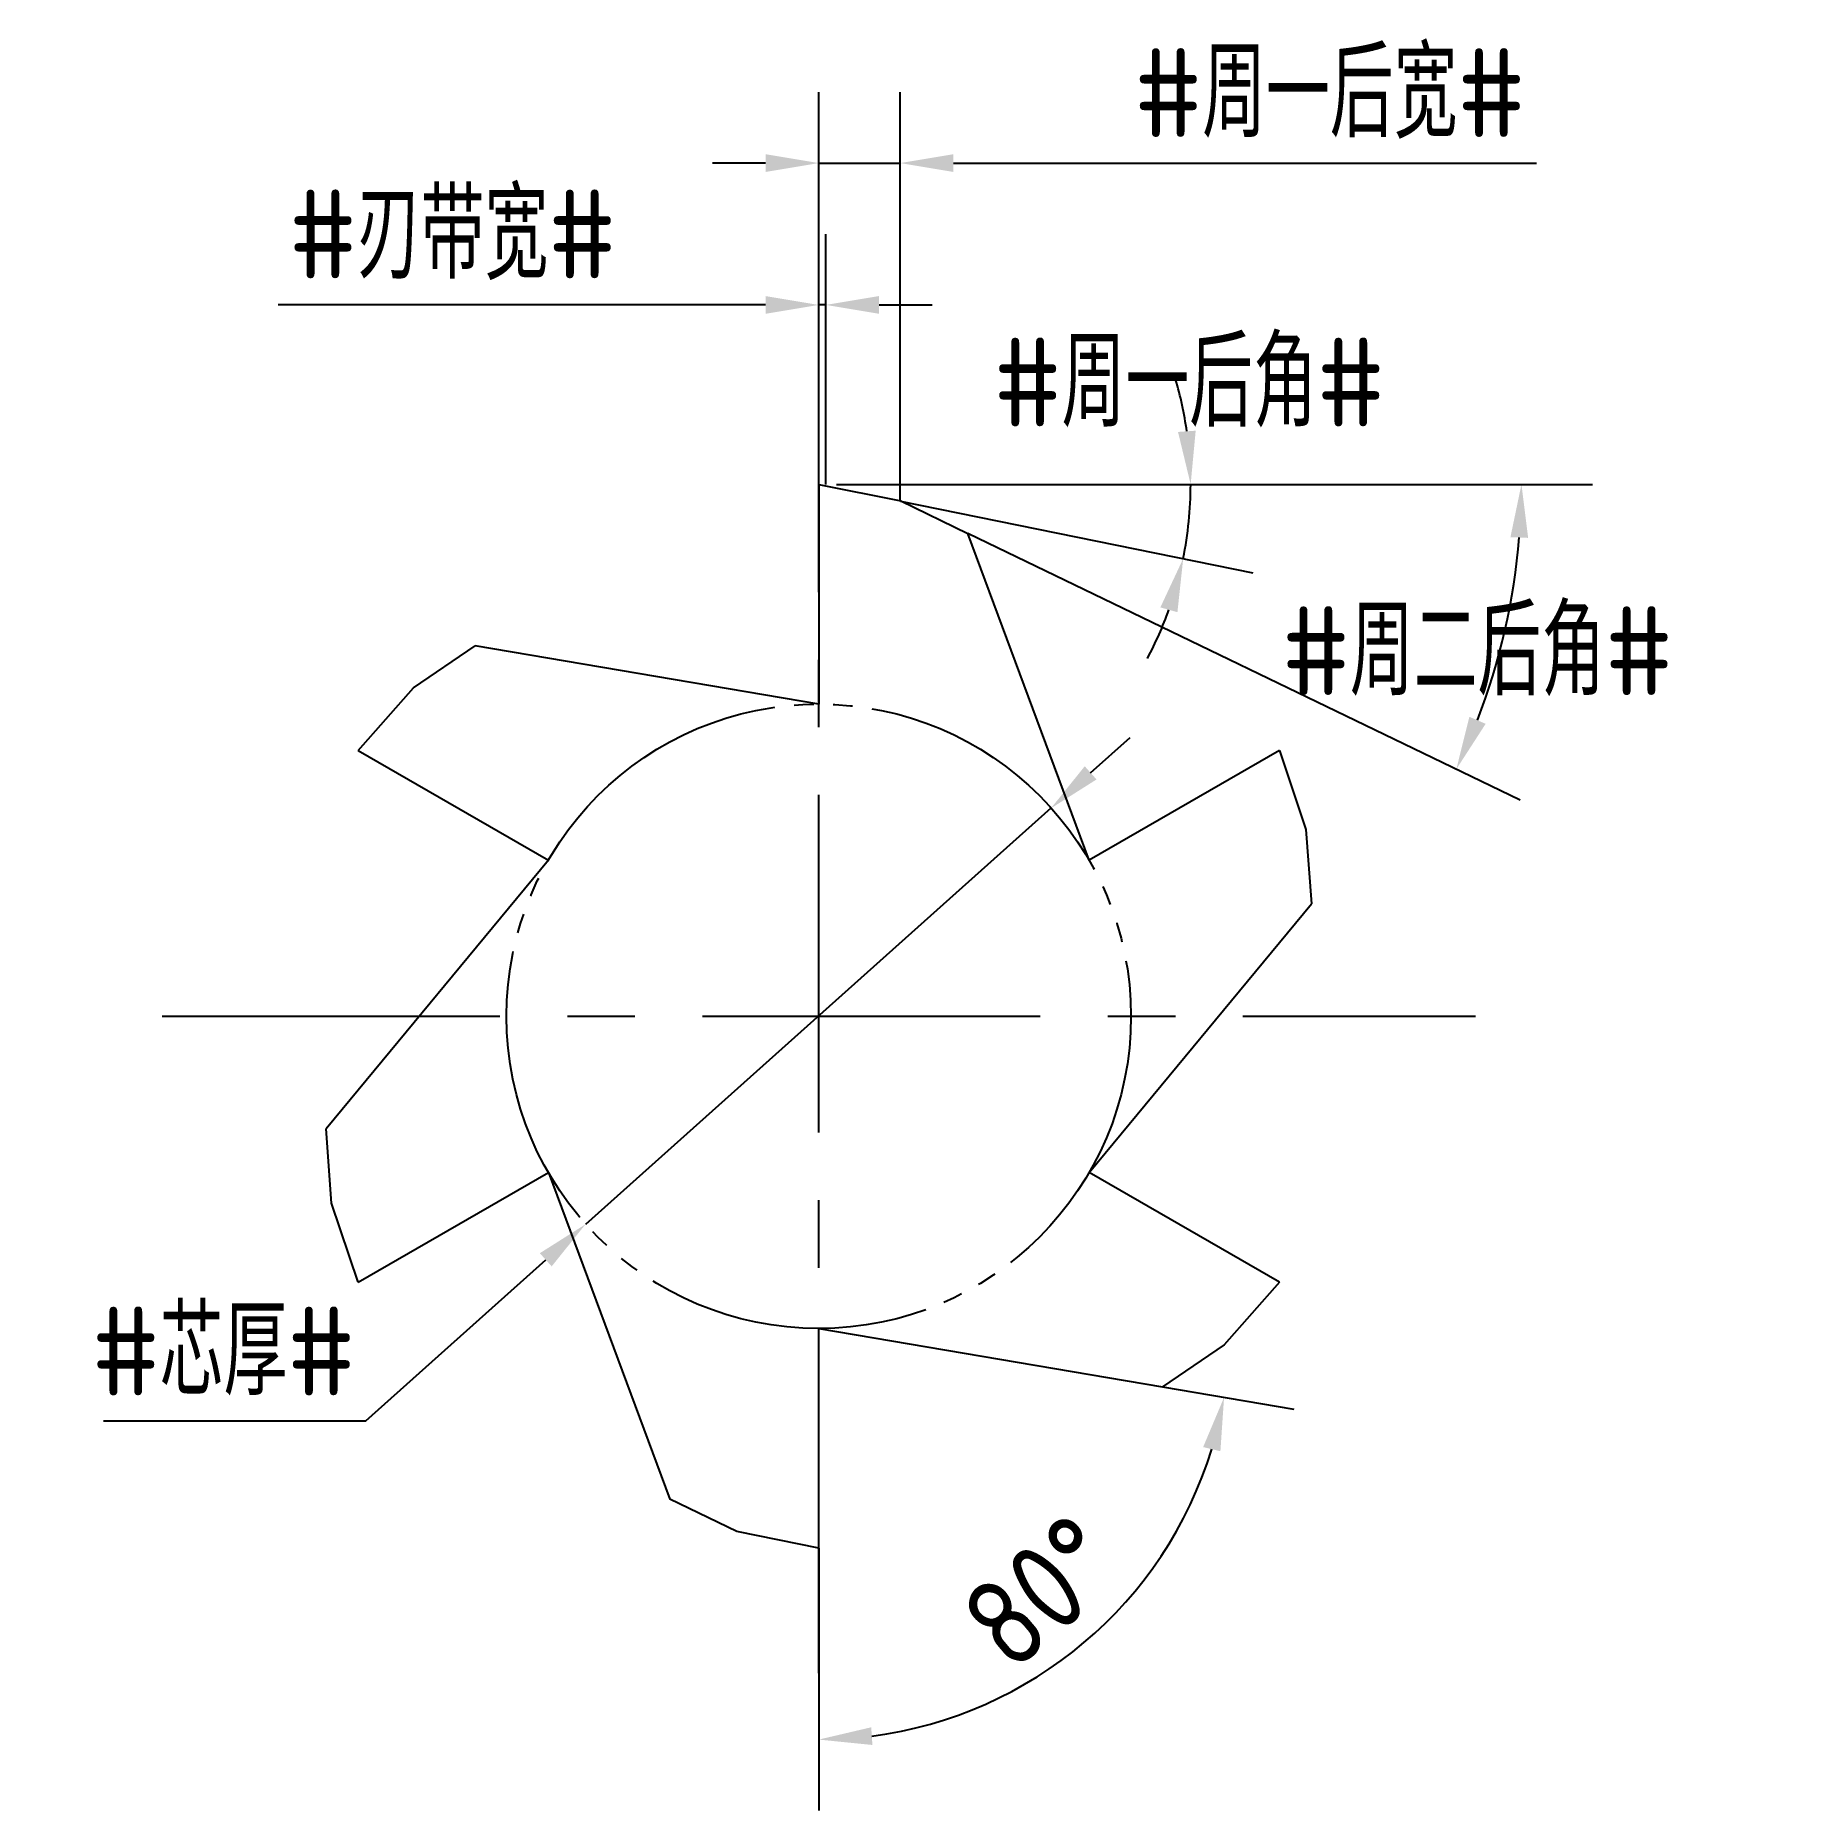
# Model space of a CAD drawing. Header units: millimetres. Extents: x 316.5 to 365.9, y 67.1 to 117.2.
import ezdxf

# ---------------------------------------------------------------- set-up
doc = ezdxf.new("R2010")
doc.units = ezdxf.units.MM
for name, pattern in [('ACAD_ISO04W100', [30, 24, -3, 0, -3]), ('CENTER', [50.8, 31.75, -6.35, 6.35, -6.35]), ('JIS_09_08', [10.75, 8, -0.55, 0.55, -0.55, 0.55, -0.55])]:
    doc.linetypes.add(name, pattern=pattern)
for name, color, linetype in [('中心线', 2, 'ACAD_ISO04W100'), ('标注', 7, 'Continuous'), ('虚线轮廓', 1, 'Continuous'), ('轮廓', 4, 'Continuous')]:
    doc.layers.add(name, color=color, linetype=linetype)
doc.styles.add('CFST0', font='gbenor.shx', dxfattribs={"bigfont": 'gbcbig.shx'})
doc.dimstyles.new('TYToolDesignC1-1', dxfattribs={"dimtxt": 2.5, "dimasz": 1.5, "dimexe": 2, "dimexo": 0, "dimtad": 1, "dimtoh": 1, "dimdec": 3, "dimdsep": 46, "dimtxsty": 'CFST0', "dimcen": 2.502, "dimclrd": 3, "dimclre": 3, "dimclrt": 3, "dimazin": 2, "dimtfac": 1, "dimtdec": 3, "dimtmove": 0, "dimatfit": 3, "dimfxl": 1, "dimarcsym": 0})

# ---------------------------------------------------------------- blocks, each defined once
blk = doc.blocks.new('*D2')
at = {"layer": 'Defpoints', "color": 0, "transparency": 16777216}
for p in [(345.128, 95.379), (331.999, 83.646)]:
    blk.add_point(p, dxfattribs=at)
at = {"layer": '标注', "color": 3, "lineweight": -2, "transparency": 16777216}
for p, q in [((346.246, 96.378), (347.365, 97.378)), ((345.128, 95.379), (331.999, 83.646)), ((325.802, 78.108), (330.881, 82.647)), ((318.412, 78.108), (325.802, 78.108))]:
    blk.add_line(p, q, dxfattribs=at)
at = {"layer": '标注', "color": 3, "transparency": 16777216}
for points in [[(346.08, 96.564), (346.413, 96.192), (345.128, 95.379)], [(330.714, 82.833), (331.047, 82.461), (331.999, 83.646)]]:
    blk.add_solid(points, dxfattribs=at)
at = {"layer": '标注', "color": 3, "transparency": 16777216, "insert": (321.794, 80.066), "char_height": 2.5, "attachment_point": 5, "style": 'CFST0'}
blk.add_mtext('#芯厚#', dxfattribs=at)
blk = doc.blocks.new('*D1')
at = {"layer": 'Defpoints', "color": 0, "transparency": 16777216}
for p in [(338.579, 80.713), (338.579, 80.713), (348.269, 79.063), (338.579, 74.513), (343.803, 70.361)]:
    blk.add_point(p, dxfattribs=at)
at = {"layer": '标注', "color": 3, "lineweight": -2, "transparency": 16777216}
for p, q in [((348.269, 79.063), (351.981, 78.43)), ((338.579, 74.513), (338.579, 67.117))]:
    blk.add_line(p, q, dxfattribs=at)
blk.add_arc((338.579, 80.713), 11.595, 277.4171, 342.9193, dxfattribs=at)
at = {"layer": '标注', "color": 3, "transparency": 16777216}
for points in [[(349.419, 77.365), (349.906, 77.249), (350.009, 78.766)], [(340.092, 68.965), (340.059, 69.464), (338.579, 69.117)]]:
    blk.add_solid(points, dxfattribs=at)
at = {"layer": '标注', "color": 3, "transparency": 16777216, "insert": (344.849, 73.285), "char_height": 2.5, "attachment_point": 5, "rotation": 40.1682, "style": 'CFST0'}
blk.add_mtext('80°', dxfattribs=at)
blk = doc.blocks.new('*D5')
at = {"layer": 'Defpoints', "color": 0, "transparency": 16777216}
for p in [(338.579, 104.513), (338.579, 104.513), (339.079, 104.513), (340.889, 104.043), (348.974, 103.113)]:
    blk.add_point(p, dxfattribs=at)
at = {"layer": '标注', "color": 3, "lineweight": -2, "transparency": 16777216}
for p, q in [((339.079, 104.513), (351.067, 104.513)), ((340.889, 104.043), (350.817, 102.023))]:
    blk.add_line(p, q, dxfattribs=at)
for start, end in [(8.2009, 16.4019), (348.4994, 0), (332.0975, 340.2985)]:
    blk.add_arc((338.579, 104.513), 10.489, start, end, dxfattribs=at)
at = {"layer": '标注', "color": 3, "transparency": 16777216}
for points in [[(349.209, 106.027), (348.711, 105.991), (349.067, 104.513)], [(348.213, 101.044), (348.694, 100.909), (348.857, 102.421)]]:
    blk.add_solid(points, dxfattribs=at)
at = {"layer": '标注', "color": 3, "transparency": 16777216, "insert": (349.027, 107.379), "char_height": 2.5, "attachment_point": 5, "style": 'CFST0'}
blk.add_mtext('#周一后角#', dxfattribs=at)
blk = doc.blocks.new('*D6')
at = {"layer": 'Defpoints', "color": 0, "transparency": 16777216}
for p in [(339.919, 104.513), (339.919, 104.513), (340.579, 104.513), (342.779, 103.133), (358.189, 101.754)]:
    blk.add_point(p, dxfattribs=at)
at = {"layer": '标注', "color": 3, "lineweight": -2, "transparency": 16777216}
for p, q in [((340.579, 104.513), (360.396, 104.513)), ((342.779, 103.133), (358.361, 95.614))]:
    blk.add_line(p, q, dxfattribs=at)
blk.add_arc((339.919, 104.513), 18.477, 338.8945, 355.3474, dxfattribs=at)
at = {"layer": '标注', "color": 3, "transparency": 16777216}
for points in [[(358.085, 103.024), (358.585, 103.004), (358.396, 104.513)], [(357.386, 97.76), (356.927, 97.959), (356.56, 96.483)]]:
    blk.add_solid(points, dxfattribs=at)
at = {"layer": '标注', "color": 3, "transparency": 16777216, "insert": (357.156, 99.803), "char_height": 2.5, "attachment_point": 5, "style": 'CFST0'}
blk.add_mtext('#周二后角#', dxfattribs=at)
blk = doc.blocks.new('*D4')
at = {"layer": 'Defpoints', "color": 0, "transparency": 16777216}
for p in [(340.879, 113.573), (338.579, 104.513), (340.879, 104.043)]:
    blk.add_point(p, dxfattribs=at)
at = {"layer": '标注', "color": 3, "lineweight": -2, "transparency": 16777216}
for p, q in [((338.579, 104.513), (338.579, 115.573)), ((340.879, 104.043), (340.879, 115.573)), ((337.079, 113.573), (335.579, 113.573)), ((338.579, 113.573), (340.879, 113.573)), ((342.379, 113.573), (358.819, 113.573))]:
    blk.add_line(p, q, dxfattribs=at)
at = {"layer": '标注', "color": 3, "transparency": 16777216}
for points in [[(337.079, 113.823), (337.079, 113.323), (338.579, 113.573)], [(342.379, 113.823), (342.379, 113.323), (340.879, 113.573)]]:
    blk.add_solid(points, dxfattribs=at)
at = {"layer": '标注', "color": 3, "transparency": 16777216, "insert": (352.992, 115.53), "char_height": 2.5, "attachment_point": 5, "style": 'CFST0'}
blk.add_mtext('#周一后宽#', dxfattribs=at)
blk = doc.blocks.new('*D3')
at = {"layer": 'Defpoints', "color": 0, "transparency": 16777216}
for p in [(338.779, 109.573), (338.579, 104.513), (338.779, 104.513)]:
    blk.add_point(p, dxfattribs=at)
at = {"layer": '标注', "color": 3, "lineweight": -2, "transparency": 16777216}
for p, q in [((338.579, 104.513), (338.579, 111.573)), ((338.779, 104.513), (338.779, 111.573)), ((337.079, 109.573), (323.336, 109.573)), ((338.779, 109.573), (338.579, 109.573)), ((340.279, 109.573), (341.779, 109.573))]:
    blk.add_line(p, q, dxfattribs=at)
at = {"layer": '标注', "color": 3, "transparency": 16777216}
for points in [[(337.079, 109.823), (337.079, 109.323), (338.579, 109.573)], [(340.279, 109.823), (340.279, 109.323), (338.779, 109.573)]]:
    blk.add_solid(points, dxfattribs=at)
at = {"layer": '标注', "color": 3, "transparency": 16777216, "insert": (328.253, 111.544), "char_height": 2.5, "attachment_point": 5, "style": 'CFST0'}
blk.add_mtext('#刃带宽#', dxfattribs=at)

msp = doc.modelspace()

# ---------------------------------------------------------------- linework, layer by layer
at = {"layer": '中心线', "linetype": 'CENTER', "ltscale": 0.3}
for p, q in [((338.5786, 70.9945), (338.5786, 108.0306)), ((320.0606, 89.5125), (357.0967, 89.5125))]:
    msp.add_line(p, q, dxfattribs=at)
at = {"layer": '虚线轮廓', "color": 7, "linetype": 'JIS_09_08'}
msp.add_circle((338.5786, 89.5125), 8.8047, dxfattribs=at)
at = {"layer": '轮廓'}
for p, q in [((338.5786, 104.5125), (340.8896, 104.0446)), ((338.5786, 104.5125), (338.5786, 98.3172)), ((346.2037, 93.9149), (342.7786, 103.13)), ((327.1489, 98.7799), (328.8856, 99.9586)), ((338.5786, 98.3172), (328.8856, 99.9586)), ((325.5882, 97.0125), (327.1489, 98.7799)), ((325.5882, 97.0125), (330.9536, 93.9149)), ((351.569, 97.0125), (346.2037, 93.9149)), ((351.569, 97.0125), (352.3193, 94.7772)), ((352.3193, 94.7772), (352.4717, 92.6839)), ((330.9536, 93.9149), (324.6856, 86.3411)), ((346.2037, 85.1102), (352.4717, 92.6839)), ((324.838, 84.2478), (324.6856, 86.3411)), ((325.5882, 82.0125), (330.9536, 85.1102)), ((330.9536, 85.1102), (334.3786, 75.8951)), ((351.569, 82.0125), (346.2037, 85.1102)), ((325.5882, 82.0125), (324.838, 84.2478)), ((351.569, 82.0125), (350.0083, 80.2451)), ((338.5786, 74.5125), (338.5786, 80.7079)), ((338.5786, 80.7079), (348.2717, 79.0665)), ((350.0083, 80.2451), (348.2717, 79.0665)), ((336.2677, 74.9804), (334.3786, 75.8951)), ((338.5786, 74.5125), (336.2677, 74.9804))]:
    msp.add_line(p, q, dxfattribs=at)
at = {"layer": '轮廓', "linetype": 'Continuous'}
msp.add_line((340.8896, 104.0446), (342.7786, 103.13), dxfattribs=at)

# ---------------------------------------------------------------- dimensions: what is measured, and where the dimension line sits
at = {"layer": '标注'}
for base, p2, text, picture, middle in [((340.8786, 113.5725), (340.8786, 104.0425), '#周一后宽#', '*D4', (352.9919, 113.5725)), ((338.7786, 109.5725), (338.7786, 104.5125), '#刃带宽#', '*D3', (328.253, 109.5725))]:
    dim = msp.add_linear_dim(base=base, p1=(338.5786, 104.5125), p2=p2, text=text, dimstyle='TYToolDesignC1-1', dxfattribs=at)
    dim.commit()
    dim.dimension.update_dxf_attribs({"geometry": picture, "text_midpoint": middle, "dimtype": 160})
for base, line1, line2, text, picture, middle in [((348.9735, 103.1132), ((338.5786, 104.5125), (340.8886, 104.0425)), ((338.5786, 104.5125), (339.0786, 104.5125)), '#周一后角#', '*D5', (349.0266, 105.4356)), ((358.1886, 101.754), ((339.9186, 104.5125), (342.7786, 103.1325)), ((339.9186, 104.5125), (340.5786, 104.5125)), '#周二后角#', '*D6', (357.1562, 97.8592))]:
    dim = msp.add_angular_dim_2l(base=base, line1=line1, line2=line2, text=text, dimstyle='TYToolDesignC1-1', dxfattribs=at)
    dim.commit()
    dim.dimension.update_dxf_attribs({"geometry": picture, "text_midpoint": middle, "dimtype": 162})
dim = msp.add_diameter_dim_2p(p1=(345.1279, 95.3786), p2=(331.9993, 83.6465), text='#芯厚#', dimstyle='TYToolDesignC1-1', dxfattribs=at)
dim.commit()
dim.dimension.update_dxf_attribs({"geometry": '*D2', "text_midpoint": (321.7942, 78.108), "dimtype": 163})
dim = msp.add_angular_dim_2l(base=(343.8028, 70.3608), line1=((338.5786, 80.7125), (338.5786, 74.5125)), line2=((338.5786, 80.7125), (348.2686, 79.0625)), text='80°', dimstyle='TYToolDesignC1-1', dxfattribs=at)
dim.commit()
dim.dimension.update_dxf_attribs({"geometry": '*D1', "text_midpoint": (344.8485, 73.2848)})

doc.saveas('drawing.dxf')
